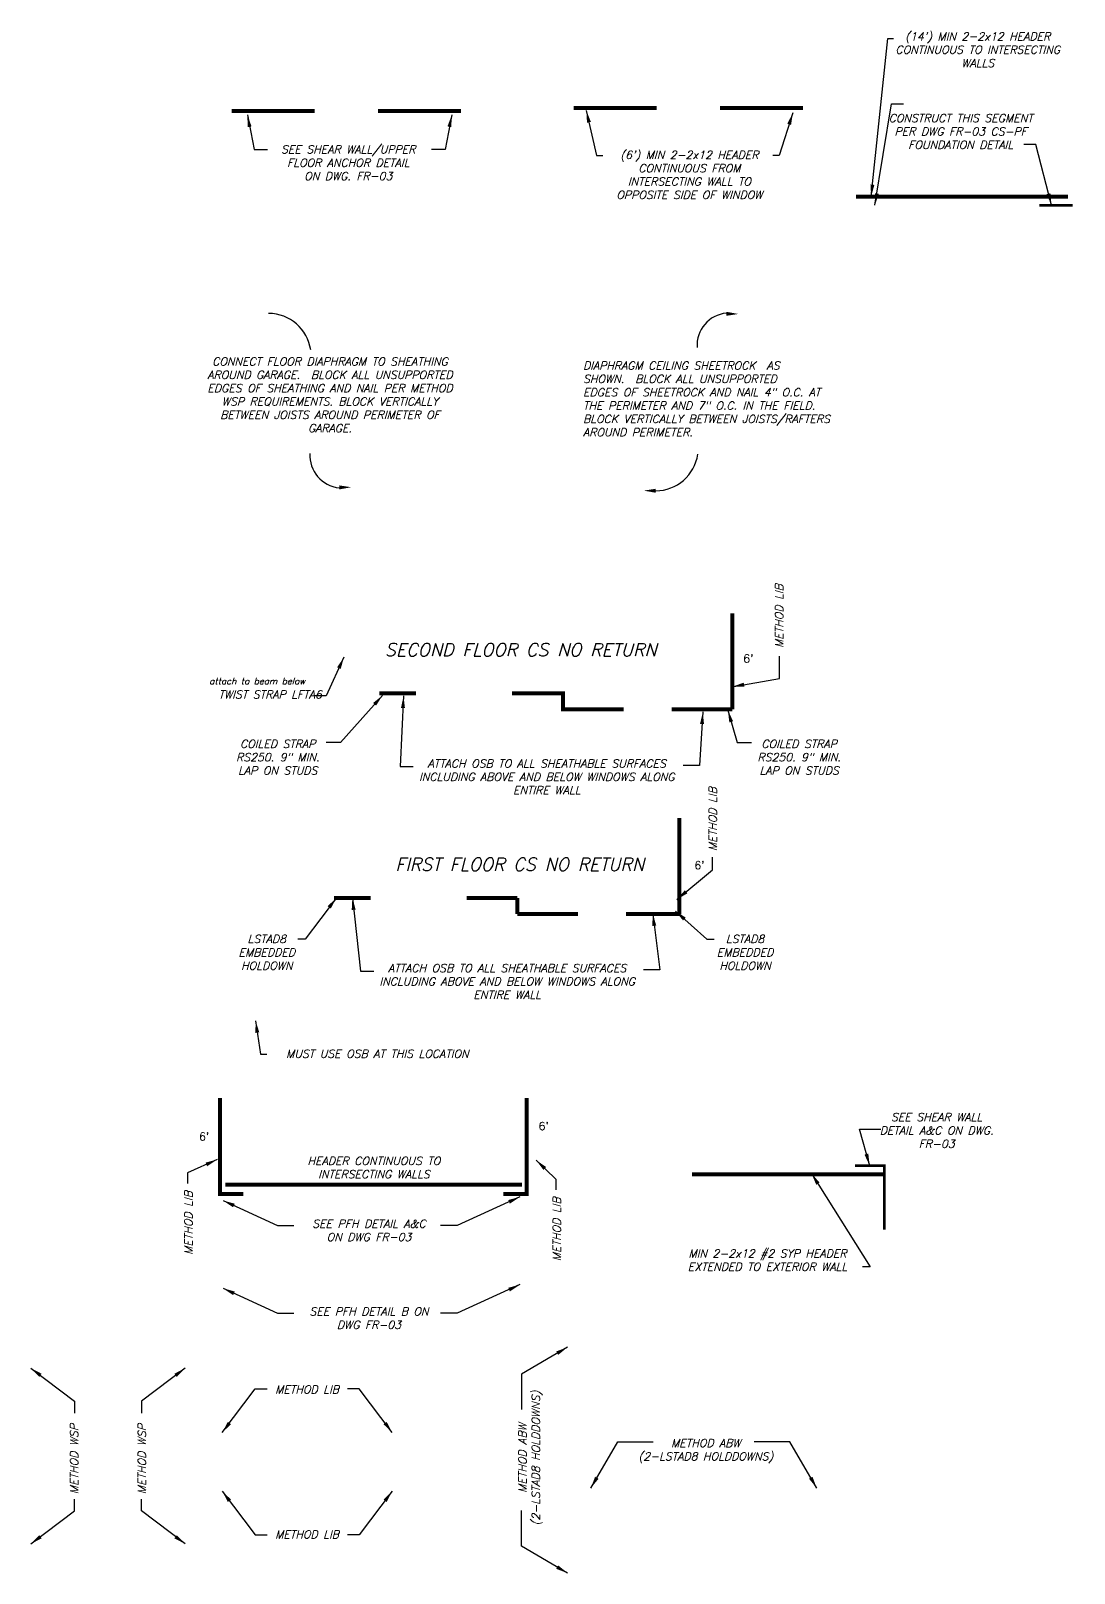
# Model space of a CAD drawing. Header units: inches. Extents: x 683 to 9753, y -6805 to 20230.
# Drawn here: x 6380 to 7162, y 1787 to 2944 of the extents above; entities that cross this region are included whole.
import ezdxf
from ezdxf.enums import TextEntityAlignment as Align

# ---------------------------------------------------------------- set-up
doc = ezdxf.new("R2010")
doc.units = ezdxf.units.IN
doc.header["$LTSCALE"] = 48
doc.header["$MEASUREMENT"] = 0
doc.linetypes.add('PHANTOM2', pattern=[1.25, 0.625, -0.125, 0.125, -0.125, 0.125, -0.125])
for name, color, linetype in [('DPIS-DRAG STRUT', 104, 'PHANTOM2'), ('DPIS-SHEARWALL', 3, 'Continuous'), ('DPIS-TEXT', 7, 'Continuous')]:
    doc.layers.add(name, color=color, linetype=linetype)
doc.styles.add('SIMPLEX', font='simplex.shx', dxfattribs={"oblique": 15, "height": 4})
doc.styles.get("Standard").update_dxf_attribs({"font": 'simplex.shx', "oblique": 15})
doc.dimstyles.get("Standard").update_dxf_attribs({"dimtxt": 4, "dimasz": 4, "dimexe": 3, "dimexo": 2, "dimgap": 2, "dimtad": 1, "dimdec": 4, "dimrnd": 0.125, "dimzin": 3, "dimdsep": 46, "dimlunit": 4, "dimtxsty": 'SIMPLEX', "dimblk": 'ARCHTICK', "dimcen": 3, "dimdle": 3, "dimclrd": 2, "dimclre": 2, "dimadec": 0, "dimazin": 0, "dimtfac": 1, "dimtdec": 4, "dimtofl": 0, "dimtmove": 1, "dimatfit": 3, "dimfxl": 1, "dimtolj": 1, "dimtzin": 0, "dimarcsym": 0})

# ---------------------------------------------------------------- blocks, each defined once
blk = doc.blocks.new('_ArchTick')
at = {"color": 0, "const_width": 0.15}
blk.add_lwpolyline([(-0.5, -0.5), (0.5, 0.5)], dxfattribs=at)

msp = doc.modelspace()

# ---------------------------------------------------------------- linework, layer by layer
at = {"layer": 'DPIS-DRAG STRUT', "linetype": 'PHANTOM2', "const_width": 3}
for points in [[(6592.9093, 2883.59724), (6530.69882, 2883.59724)], [(6702.69882, 2883.59724), (6640.48834, 2883.59724)], [(6787.00243, 2885.82915), (6849.21291, 2885.82915)], [(6896.79195, 2885.82915), (6959.00243, 2885.82915)], [(7157.85143, 2819.39186), (6998.85144, 2819.39186)], [(6875.86571, 2086.31249), (7020.02687, 2086.31249)], [(6525.83474, 2078.66988), (6748.33474, 2078.66988)]]:
    msp.add_lwpolyline(points, dxfattribs=at)
at = {"layer": 'DPIS-SHEARWALL'}
for points, const_width in [([(7136.35143, 2812.89186), (7161.35143, 2812.89186), (7161.35143, 2812.89186)], 2), ([(6905.96772, 2507.02299), (6905.96772, 2435.02299)], 3), ([(6641.46772, 2447.02299), (6668.96772, 2447.02299)], 3), ([(6740.96772, 2447.02299), (6778.96772, 2447.02299), (6778.96772, 2435.02299), (6824.46772, 2435.02299)], 3), ([(6860.46772, 2435.02299), (6905.96772, 2435.02299)], 3), ([(6866.38085, 2353.37881), (6866.38085, 2281.37881)], 3), ([(6634.88085, 2293.63005), (6607.38085, 2293.63005)], 3), ([(6706.88085, 2293.63005), (6744.88085, 2293.63005)], 3), ([(6744.88085, 2293.63005), (6744.88085, 2281.63005)], 3), ([(6744.88085, 2281.63005), (6790.38085, 2281.63005)], 3), ([(6826.38085, 2281.63005), (6866.38085, 2281.63005)], 3), ([(6539.33474, 2071.4692), (6521.83474, 2071.4692), (6521.83474, 2143.4692)], 3), ([(6734.33474, 2071.4692), (6751.83474, 2071.4692), (6751.83474, 2143.4692)], 3), ([(6998.02687, 2092.81249), (7020.02687, 2092.81249), (7020.02687, 2044.81249)], 2)]:
    msp.add_lwpolyline(points, dxfattribs=dict(at, const_width=const_width))
at = {"layer": 'DPIS-TEXT'}
for centre, radius, start, end in [((6558.31835, 2699.90676), 31.90668, 8.16896527, 89.87623066), ((6903.8144, 2707.89234), 24.23561, 95.31752532, 183.88225636), ((6613.55957, 2625.19093), 24.23561, 176.11774364, 264.68247468), ((6848.57319, 2630.75573), 31.90668, 270.12376934, 351.83103473)]:
    msp.add_arc(centre, radius, start, end, dxfattribs=at)
at = {"layer": 'DPIS-TEXT', "extrusion": (0, 0, -1)}
for points in [[(-6901.58701, 2733.02353), (-6910.56767, 2731.41179), (-6901.54972, 2730.02377)], [(-6611.33217, 2599.87905), (-6620.31283, 2601.49079), (-6611.29489, 2602.87881)], [(-6848.62347, 2597.34925), (-6839.6428, 2598.961), (-6848.66075, 2600.34902)]]:
    msp.add_solid(points, dxfattribs=at)

# ---------------------------------------------------------------- texts
at = {"layer": 'DPIS-TEXT'}
for p in [(6918.07409, 2470.04636), (6881.45715, 2315.04159), (6510.06823, 2111.69882), (6764.65154, 2119.52489)]:
    msp.add_text("6'", height=6, dxfattribs=at).set_placement(p, align=Align.CENTER)
for s, insert, char_height, width, attachment_point in [("(14') MIN 2-2x12 HEADER CONTINUOUS TO INTERSECTING WALLS ", (7090.08536, 2942.54739), 6, 134.9139299, 2), ('CONSTRUCT THIS SEGMENT PER DWG FR-03 CS-PF FOUNDATION DETAIL', (7077.30514, 2855.23894), 6, 122.2703493, 8), ('SEE SHEAR WALL/UPPER FLOOR ANCHOR DETAIL ON DWG. FR-03', (6618.06397, 2857.81781), 6, 115.7236172, 2), ("(6') MIN 2-2x12 HEADER CONTINUOUS FROM INTERSECTING WALL TO OPPOSITE SIDE OF WINDOW", (6873.8871, 2853.69476), 6, 144.6825913, 2), ('CONNECT FLOOR DIAPHRAGM TO SHEATHING AROUND GARAGE.  BLOCK ALL UNSUPPORTED EDGES OF SHEATHING AND NAIL PER METHOD WSP REQUIREMENTS. BLOCK VERTICALLY BETWEEN JOISTS AROUND PERIMETER OF GARAGE.', (6604.37054, 2698.78847), 6, 203.4213264, 2), ('DIAPHRAGM CEILING SHEETROCK  AS \\PSHOWN.  BLOCK ALL UNSUPPORTED \\PEDGES OF SHEETROCK AND NAIL 4" O.C. AT THE PERIMETER AND 7" O.C. IN THE FIELD.  BLOCK VERTICALLY BETWEEN JOISTS/RAFTERS AROUND PERIMETER.', (6794.12593, 2639.67887), 6, 207.5, 7), ('SECOND FLOOR CS NO RETURN', (6747.32585, 2484.42544), 9.6, 344.8, 2), ('attach to beam below', (6549.86117, 2458.51528), 4.8, 172.4, 2), ('TWIST STRAP LFTA6', (6559.50472, 2449.13233), 6, 79.0210919, 2), ('COILED STRAP RS250. 9" MIN. LAP ON STUDS', (6565.19508, 2412.07767), 6, 79.0210919, 2), ('COILED STRAP RS250. 9" MIN. LAP ON STUDS', (6956.14951, 2412.07767), 6, 79.0210919, 2), ('ATTACH OSB TO ALL SHEATHABLE SURFACES INCLUDING ABOVE AND BELOW WINDOWS ALONG ENTIRE WALL', (6766.91681, 2397.33708), 6, 207.9891408, 2), ('FIRST FLOOR CS NO RETURN', (6746.56661, 2323.54942), 9.6, 344.8, 2), ('LSTAD8 EMBEDDED HOLDOWN', (6556.99894, 2265.77091), 6, 62.3655809, 2), ('LSTAD8 EMBEDDED HOLDOWN', (6915.60536, 2265.77091), 6, 62.3655809, 2), ('ATTACH OSB TO ALL SHEATHABLE SURFACES INCLUDING ABOVE AND BELOW WINDOWS ALONG ENTIRE WALL', (6737.23483, 2243.94414), 6, 207.9891408, 2), ('MUST USE OSB AT THIS LOCATION', (6639.89215, 2179.73112), 6, 215.5, 2), ('SEE SHEAR WALL DETAIL A&C ON DWG. FR-03', (7059.23762, 2132.23254), 6, 96.4217688, 2), ('HEADER CONTINUOUS TO INTERSECTING WALLS', (6637.34764, 2099.40609), 6, 112.875, 2), ('SEE PFH DETAIL A&C ON DWG FR-03', (6633.6214, 2052.31672), 6, 106.9032325, 2), ('MIN 2-2x12 #2 SYP HEADER EXTENDED TO EXTERIOR WALL', (6932.4513, 2014.00461), 6, 139.7135279, 8), ('SEE PFH DETAIL B ON DWG FR-03', (6633.6214, 1986.49396), 6, 106.9032325, 2), ('METHOD LIB', (6587.17206, 1922.07745), 6, 79.6608749, 8), ('METHOD ABW\\P(2-LSTAD8 HOLDDOWNS)', (6886.2101, 1869.86192), 6, 151.5617416, 8), ('METHOD LIB', (6587.17206, 1819.37062), 6, 79.6608749, 2)]:
    msp.add_mtext(s, dxfattribs=dict(at, insert=insert, char_height=char_height, width=width, attachment_point=attachment_point))
at = {"layer": 'DPIS-TEXT', "char_height": 6, "rotation": 90}
for s, insert, width, attachment_point in [('METHOD LIB', (6944.1014, 2504.86334), 79.6608749, 8), ('METHOD LIB', (6888.36137, 2352.59996), 79.6608749, 2), ('METHOD LIB', (6495.22039, 2049.82514), 79.6608749, 2), ('METHOD LIB', (6771.39063, 2045.08542), 79.6608749, 2), ('METHOD ABW\\P(2-LSTAD8 HOLDDOWNS)', (6763.71189, 1873.58751), 151.5617416, 8), ('METHOD WSP', (6409.46783, 1872.79752), 79.6608749, 2), ('METHOD WSP', (6466.38638, 1872.79752), 79.6608749, 8)]:
    msp.add_mtext(s, dxfattribs=dict(at, insert=insert, width=width, attachment_point=attachment_point))

# ---------------------------------------------------------------- leaders
at = {"layer": 'DPIS-TEXT'}
for points in [[(7010.15438, 2819.39186), (7022.61322, 2937.90136), (7026.99955, 2937.90136)], [(6542.40794, 2880.59545), (6547.42737, 2854.66397), (6557.5987, 2854.66397)], [(6695.63951, 2880.59545), (6690.62008, 2854.66397), (6680.44876, 2854.66397)], [(6796.56121, 2883.92025), (6804.1544, 2850.1258), (6809.00844, 2850.1258)], [(6951.43541, 2882.15628), (6941.16128, 2850.1258), (6936.30724, 2850.1258)], [(7012.95793, 2812.89186), (7025.39471, 2888.94356), (7034.28033, 2888.94356)], [(7145.38684, 2812.89186), (7133.56129, 2858.45816), (7124.67567, 2858.45816)], [(6905.96772, 2451.92781), (6941.48177, 2458.17878), (6941.48177, 2474.78639)], [(6614.83667, 2474.01213), (6601.41605, 2445.05996), (6592.53043, 2445.05996)], [(6643.78045, 2445.44449), (6612.35326, 2410.13831), (6601.50569, 2410.13831)], [(6659.5277, 2444.97158), (6657.02027, 2392.02787), (6666.8511, 2392.02787)], [(6883.90583, 2432.9824), (6881.42156, 2392.9505), (6869.09655, 2392.9505)], [(6902.75862, 2434.26377), (6909.56845, 2410.13831), (6920.41601, 2410.13831)], [(6864.47584, 2292.41215), (6891.26324, 2314.59058), (6891.26324, 2324.11822)], [(6609.22346, 2293.63005), (6585.70136, 2262.74457), (6580.27758, 2262.74457)], [(6621.13085, 2293.63005), (6627.33828, 2238.63493), (6637.16911, 2238.63493)], [(6846.38085, 2281.63005), (6851.73957, 2239.55756), (6839.41456, 2239.55756)], [(6863.38085, 2283.704), (6886.90294, 2262.74457), (6892.32672, 2262.74457)], [(6548.63263, 2201.46591), (6552.16243, 2176.46455), (6557.01647, 2176.46455)], [(7009.02687, 2092.81249), (7001.35246, 2120.13781), (7017.38083, 2120.13781)], [(6519.83767, 2097.4187), (6497.6031, 2087.47658), (6497.6031, 2079.45504)], [(6758.94502, 2096.93996), (6773.77333, 2082.73686), (6773.77333, 2074.71532)], [(6965.40874, 2086.96356), (7009.30179, 2017.08433), (7003.57563, 2017.08433)], [(6524.15728, 2066.68656), (6564.97264, 2047.9693), (6577.29765, 2047.9693)], [(6746.83687, 2069.4327), (6699.63032, 2047.9693), (6687.30531, 2047.9693)], [(6524.15728, 2000.86379), (6564.97264, 1982.14653), (6577.29765, 1982.14653)], [(6746.83687, 2003.60993), (6699.63032, 1982.14653), (6687.30531, 1982.14653)], [(6782.5421, 1956.75681), (6747.85096, 1936.58644), (6747.85096, 1909.90039)], [(6380.0728, 1941.02695), (6412.91044, 1916.24574), (6412.91044, 1907.36012)], [(6495.78141, 1941.02695), (6462.94377, 1916.24574), (6462.94377, 1907.36012)], [(6523.56297, 1892.68242), (6548.34419, 1925.52006), (6557.2298, 1925.52006)], [(6651.08084, 1892.68242), (6626.29963, 1925.52006), (6617.41401, 1925.52006)], [(6799.9118, 1851.03171), (6820.08217, 1885.72285), (6846.76822, 1885.72285)], [(6969.37939, 1851.03171), (6949.20902, 1885.72285), (6922.52297, 1885.72285)], [(6380.0728, 1809.18843), (6412.91044, 1833.96964), (6412.91044, 1842.85526)], [(6495.78141, 1809.18843), (6462.94377, 1833.96964), (6462.94377, 1842.85526)], [(6523.56297, 1848.76566), (6548.34419, 1815.92801), (6557.2298, 1815.92801)], [(6651.08084, 1848.76566), (6626.29963, 1815.92801), (6617.41401, 1815.92801)], [(6782.5421, 1787.28922), (6747.85096, 1807.45959), (6747.85096, 1834.14564)]]:
    msp.add_leader(points, dimstyle='Standard', override={"dimscale": 36, "dimasz": 0.25, "dimexe": 0.1875, "dimgap": 0.0625, "dimdec": 1, "dimzin": 1, "dimcen": 0.09375, "dimtdec": 1, "dimtofl": 1, "dimtmove": 2}, dxfattribs=at)

doc.saveas('drawing.dxf')
